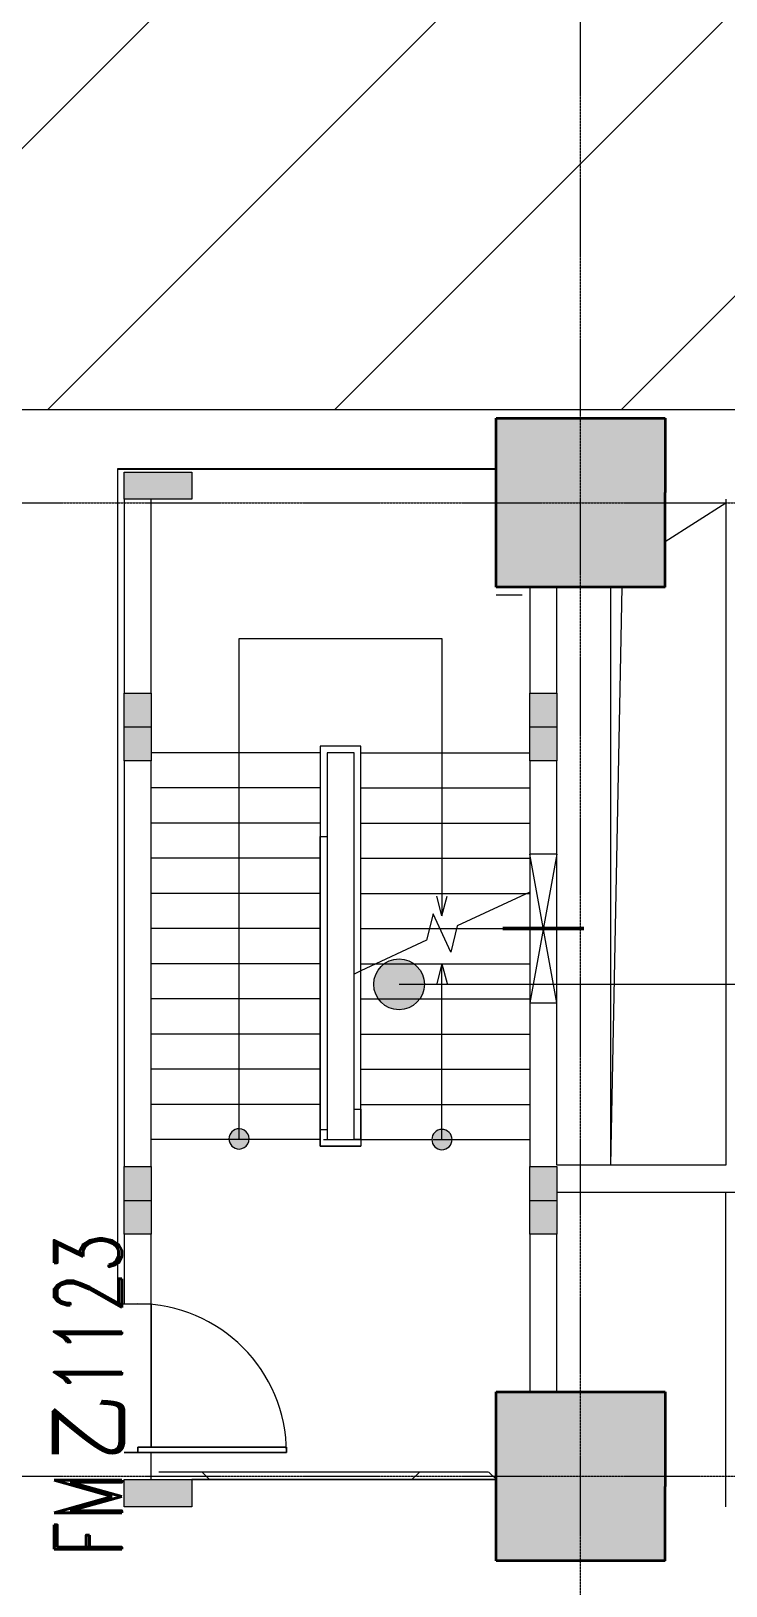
# Model space of a CAD drawing. Header units: millimetres. Extents: x -150677 to 326800, y -31706 to 192400.
# Drawn here: x 67937 to 73075, y 42389 to 53887 of the extents above; entities that cross this region are included whole.
import ezdxf

# ---------------------------------------------------------------- set-up
doc = ezdxf.new("R2010")
doc.units = ezdxf.units.MM
doc.linetypes.add('X-HLP3-AR-F3-LAY-03-001$0$架空线', pattern=[3.97, 2.38, -1.59])
doc.linetypes.add('X-HLP3-AR-F3-LAY-03-001$0$轴网线', pattern=[22.04, 18.38, -1.83, 0, -1.83])
doc.layers.get('0').update_dxf_attribs({"color": 8})
doc.layers.get('Defpoints').update_dxf_attribs({"color": 8})
for name, color, linetype, lineweight in [('X-HLP3-AR-F3-LAY-03-001$0$A-ANNO-DIMS', 8, 'Continuous', 9), ('X-HLP3-AR-F3-LAY-03-001$0$A-AREA-IDEN', 8, 'Continuous', 9), ('X-HLP3-AR-F3-LAY-03-001$0$A-DETL-GENF', 8, 'Continuous', 18), ('X-HLP3-AR-F3-LAY-03-001$0$A-DETL-THIN', 8, 'Continuous', 5), ('X-HLP3-AR-F3-LAY-03-001$0$A-DOOR', 8, 'Continuous', 5), ('X-HLP3-AR-F3-LAY-03-001$0$A-DOOR-IDEN', 8, 'Continuous', 9), ('X-HLP3-AR-F3-LAY-03-001$0$A-DOOR-OPNG', 8, 'Continuous', 5), ('X-HLP3-AR-F3-LAY-03-001$0$A-FLOR', 8, 'Continuous', 5), ('X-HLP3-AR-F3-LAY-03-001$0$A-FLOR-HRAL', 8, 'Continuous', 5), ('X-HLP3-AR-F3-LAY-03-001$0$A-GENM', 8, 'Continuous', 5), ('X-HLP3-AR-F3-LAY-03-001$0$A-WALL', 8, 'Continuous', 5), ('X-HLP3-AR-F3-LAY-03-001$0$A-WALL-PATT', 8, 'Continuous', 9), ('X-HLP3-AR-F3-LAY-03-001$0$S-COLS', 8, 'Continuous', 5), ('X-HLP3-AR-F3-LAY-03-001$0$S-GRID', 8, 'Continuous', 9), ('X-HLP3-AR-F3-LAY-03-001$0$S-STRS', 8, 'Continuous', 5), ('X-HLP3-AR-F3-LAY-03-001$0$S-STRS-MBND', 8, 'Continuous', 5)]:
    doc.layers.add(name, color=color, linetype=linetype, lineweight=lineweight)
doc.styles.add('X-HLP3-AR-F3-LAY-03-001$0$RomanD_1', font='romand__.ttf', dxfattribs={"width": 0.7, "height": 500})
doc.styles.add('X-HLP3-AR-F3-LAY-03-001$0$RomanD_3', font='romand__.ttf', dxfattribs={"width": 0.65, "height": 1400})
doc.styles.add('X-HLP3-AR-F3-LAY-03-001$0$RomanD_4', font='romand__.ttf', dxfattribs={"width": 0.65, "height": 350})
doc.styles.add('X-HLP3-AR-F3-LAY-03-001$0$RomanD_5', font='romand__.ttf', dxfattribs={"width": 0.65, "height": 500})
doc.styles.add('X-HLP3-AR-F3-LAY-03-001$0$微软雅黑', font='Microsoft YaHei.ttf', dxfattribs={"width": 0.7, "height": 500})
doc.dimstyles.new('X-HLP3-AR-F3-LAY-03-001$0$第一_二道尺寸线', dxfattribs={"dimscale": 304.8, "dimtxt": 1405.004626, "dimasz": 1.64042, "dimexe": 4.10105, "dimexo": 0.0625, "dimgap": 0, "dimtad": 1, "dimdec": 0, "dimzin": 0, "dimdsep": 46, "dimtxsty": 'X-HLP3-AR-F3-LAY-03-001$0$RomanD_3', "dimblk1": 'X-HLP3-AR-F3-LAY-03-001$0$_Oblique', "dimblk2": 'X-HLP3-AR-F3-LAY-03-001$0$_Oblique', "dimsah": 1, "dimcen": 0.09, "dimazin": 0, "dimtfac": 1, "dimtdec": 4, "dimtix": 1, "dimtmove": 0, "dimatfit": 3, "dimfxl": 8.2021, "dimfxlon": 1, "dimtvp": 1, "dimtolj": 1, "dimtzin": 0, "dimlwd": 18, "dimlwe": 18, "dimarcsym": 2})

# ---------------------------------------------------------------- blocks, each defined once
blk = doc.blocks.new('X-HLP3-AR-F3-LAY-03-001$0$X-ST-F3-03-C-001_HLP2_rvt-1-LAY-3F-1_500-A')
at = {"layer": 'X-HLP3-AR-F3-LAY-03-001$0$S-COLS', "true_color": 0xc0c0c0}
for points in [[(72625, 49775), (72625, 51025), (71375, 51025), (71375, 49775), (72225, 49775)], [(72625, 42575), (72625, 43825), (71375, 43825), (71375, 42575), (72350, 42575)]]:
    blk.add_hatch(color=9, dxfattribs=at).paths.add_polyline_path(points, flags=0)
at = {"layer": 'X-HLP3-AR-F3-LAY-03-001$0$S-COLS', "true_color": 0x808080}
for points in [[(68841, 50425), (69125, 50425), (69125, 50625), (68625, 50625), (68625, 50425), (68827, 50425)], [(68625, 48740), (68825, 48740), (68825, 48990), (68625, 48990)], [(71625, 48740), (71825, 48740), (71825, 48990), (71625, 48990)], [(68625, 48490), (68825, 48490), (68825, 48740), (68625, 48740)], [(71625, 48490), (71825, 48490), (71825, 48740), (71625, 48740)], [(68625, 45240), (68825, 45240), (68825, 45490), (68625, 45490)], [(71819, 45240), (71825, 45240), (71824, 45490), (71625, 45490), (71625, 45240), (71803, 45240)], [(68825, 44990), (68825, 45240), (68625, 45240), (68625, 44990), (68642, 44990)], [(71825, 44990), (71819, 45240), (71625, 45240), (71625, 44990), (71796, 44990)], [(69125, 42975), (69125, 43175), (68625, 43175), (68625, 42975), (68825, 42975)]]:
    blk.add_hatch(color=8, dxfattribs=at).paths.add_polyline_path(points, flags=0)
at = {"layer": 'X-HLP3-AR-F3-LAY-03-001$0$S-COLS', "color": 8, "lineweight": 35, "true_color": 0x808080}
for p, q in [((71375, 49775), (71375, 51025)), ((71375, 51025), (72625, 51025)), ((72625, 51025), (72625, 50475)), ((72625, 49775), (72625, 50475)), ((72625, 49775), (71375, 49775)), ((71375, 42575), (71375, 43825)), ((71375, 43825), (72625, 43825)), ((72625, 43825), (72625, 43125)), ((72625, 42575), (72625, 43125)), ((72625, 42575), (71375, 42575))]:
    blk.add_line(p, q, dxfattribs=at)
at = {"layer": 'X-HLP3-AR-F3-LAY-03-001$0$S-COLS', "color": 9, "lineweight": 15, "true_color": 0xc0c0c0}
for p, q in [((68625, 50625), (69125, 50625)), ((68625, 50425), (68625, 50625)), ((69125, 50625), (69125, 50600)), ((69125, 50600), (69125, 50425)), ((69125, 50425), (68625, 50425)), ((68625, 48740), (68625, 48990)), ((68625, 48990), (68825, 48990)), ((68825, 48990), (68825, 48740)), ((71625, 48740), (71625, 48990)), ((71625, 48990), (71825, 48990)), ((71825, 48990), (71825, 48740)), ((68825, 48740), (68625, 48740)), ((68625, 48490), (68625, 48740)), ((68825, 48740), (68825, 48490)), ((71825, 48740), (71625, 48740)), ((71625, 48490), (71625, 48740)), ((71825, 48740), (71825, 48490)), ((68825, 48490), (68625, 48490)), ((71825, 48490), (71625, 48490)), ((68625, 45490), (68825, 45490)), ((68625, 45240), (68625, 45490)), ((68825, 45490), (68825, 45240)), ((71625, 45490), (71825, 45490)), ((71625, 45240), (71625, 45490)), ((71825, 45490), (71825, 45240)), ((68625, 44990), (68625, 45240)), ((68625, 45240), (68825, 45240)), ((68825, 45240), (68825, 44990)), ((71625, 44990), (71625, 45240)), ((71625, 45240), (71825, 45240)), ((71825, 45240), (71825, 44990)), ((68825, 44990), (68625, 44990)), ((71825, 44990), (71625, 44990)), ((68625, 43175), (68825, 43175)), ((68625, 42975), (68625, 43175)), ((68825, 43175), (69125, 43175)), ((69125, 43175), (69125, 42975)), ((69125, 42975), (68625, 42975))]:
    blk.add_line(p, q, dxfattribs=at)
blk = doc.blocks.new('X-HLP3-AR-F3-LAY-03-001$0$栏杆扶手 - 栏杆扶手-982301-LAY-3F-1_500-A')
at = {"layer": 'X-HLP3-AR-F3-LAY-03-001$0$A-FLOR-HRAL', "lineweight": 15}
for p, q in [((70075, 48600), (70075, 47930)), ((70375, 48600), (70075, 48600)), ((70125, 48550), (70125, 47930)), ((70325, 48550), (70125, 48550)), ((70325, 46914), (70325, 48550)), ((70375, 48550), (70375, 48600)), ((70375, 48550), (70375, 48600)), ((70375, 48550), (70375, 48600)), ((70375, 46937), (70375, 48550))]:
    blk.add_line(p, q, dxfattribs=at)
blk = doc.blocks.new('X-HLP3-AR-F3-LAY-03-001$0$顶部扶栏类型 - 顶部扶栏_内部_-982305-LAY-3F-1_500-A')
at = {"layer": 'X-HLP3-AR-F3-LAY-03-001$0$A-FLOR-HRAL', "lineweight": 15}
for p, q in [((70075, 47930), (70125, 47930)), ((70075, 45765), (70075, 47930)), ((70125, 47930), (70125, 45765)), ((70075, 45765), (70125, 45765)), ((70075, 45640), (70075, 45765)), ((70125, 45765), (70125, 45690)), ((70125, 45690), (70200, 45690)), ((70200, 45690), (70325.4, 45690)), ((70375, 45690), (70375, 45640)), ((70200, 45640), (70075, 45640)), ((70375, 45640), (70200, 45640))]:
    blk.add_line(p, q, dxfattribs=at)
blk = doc.blocks.new('X-HLP3-AR-F3-LAY-03-001$0$顶部扶栏类型 - 顶部扶栏_内部_-V16-LAY-3F-1_500-A')
at = {"layer": 'X-HLP3-AR-F3-LAY-03-001$0$A-FLOR-HRAL', "lineweight": 15}
for p, q in [((70075, 47930), (70075, 45765)), ((70125, 47930), (70125, 45765)), ((70075, 45765), (70075, 45640)), ((70100, 45690), (70200, 45690)), ((70200, 45690), (70325.4, 45690)), ((70375, 45690), (70375, 45640)), ((70075, 45640), (70200, 45640)), ((70200, 45640), (70375, 45640))]:
    blk.add_line(p, q, dxfattribs=at)
blk = doc.blocks.new('X-HLP3-AR-F3-LAY-03-001$0$顶部扶栏类型 - 顶部扶栏_内部_-1768818-LAY-3F-1_500-A')
at = {"layer": 'X-HLP3-AR-F3-LAY-03-001$0$A-FLOR-HRAL', "lineweight": 15}
for p, q in [((70325, 45914), (70375, 45914)), ((70325, 45690), (70325, 45914)), ((70375, 45914), (70375, 45690)), ((70375, 45690), (70325, 45690))]:
    blk.add_line(p, q, dxfattribs=at)
blk = doc.blocks.new('X-HLP3-AR-F3-LAY-03-001$0$顶部扶栏类型 - 顶部扶栏_内部_-V45-LAY-3F-1_500-A')
at = {"layer": 'X-HLP3-AR-F3-LAY-03-001$0$A-FLOR-HRAL', "lineweight": 15}
for p, q in [((70375, 46937), (70325, 46914)), ((70325, 45690), (70325, 46914)), ((70375, 45690), (70375, 46937)), ((70325, 45690), (70375, 45690))]:
    blk.add_line(p, q, dxfattribs=at)
blk = doc.blocks.new('X-HLP3-AR-F3-LAY-03-001$0$上楼梯路径-C - 顺砌剖面-1881070-LAY-3F-1_500-A')
at = {"layer": 'X-HLP3-AR-F3-LAY-03-001$0$A-DETL-GENF', "true_color": 0x808080}
blk.add_hatch(color=8, dxfattribs=at).paths.add_polyline_path([(0, 75), (-38, 65), (-65, 37), (-75, 0), (-65, -38), (-53, -53), (-19, -72), (19, -72), (53, -53), (72, -19), (72, 10), (65, 37), (53, 53), (19, 72)], flags=0)
at = {"layer": 'X-HLP3-AR-F3-LAY-03-001$0$A-DETL-GENF'}
for p, q in [((0, 1300), (-39, 1155)), ((0, 75), (0, 1300)), ((0, 1300), (39, 1155)), ((0, 0), (0, 75))]:
    blk.add_line(p, q, dxfattribs=at)
for start, end in [(90, 270), (270, 90)]:
    blk.add_arc((0, 0), 75, start, end, dxfattribs=at)
blk = doc.blocks.new('X-HLP3-AR-F3-LAY-03-001$0$下楼梯路径-C - 顺砌剖面-1882489-LAY-3F-1_500-A')
at = {"layer": 'X-HLP3-AR-F3-LAY-03-001$0$A-DETL-GENF', "true_color": 0x808080}
blk.add_hatch(color=8, dxfattribs=at).paths.add_polyline_path([(613, -1180), (621, -1198), (648, -1226), (686, -1236), (723, -1226), (751, -1198), (761, -1161), (751, -1123), (736, -1106), (705, -1088), (676, -1088), (648, -1096), (621, -1123), (613, -1142)], flags=0)
at = {"layer": 'X-HLP3-AR-F3-LAY-03-001$0$A-DETL-GENF'}
for p, q in [((-964, 339), (-1109, 378)), ((-3014, -1161), (-3014, 339)), ((-3014, 339), (-964, 339)), ((-964, 339), (-1109, 300)), ((613, -1161), (-3014, -1161)), ((686, -1161), (613, -1161))]:
    blk.add_line(p, q, dxfattribs=at)
for start, end in [(360, 180), (180, 360)]:
    blk.add_arc((686, -1161), 75, start, end, dxfattribs=at)
blk = doc.blocks.new('X-HLP3-AR-F3-LAY-03-001$0$AR-F3-00-STA-001_HLP2_rvt-1-LAY-3F-1_500-A')
at = {"layer": 'X-HLP3-AR-F3-LAY-03-001$0$S-STRS', "lineweight": 15}
for p, q in [((70075, 48550), (68825, 48550)), ((70375, 48550), (71625, 48550)), ((70075, 48290), (68825, 48290)), ((70375, 48290), (71625, 48290)), ((70075, 48030), (68825, 48030)), ((70375, 48030), (71625, 48030)), ((70075, 47770), (68825, 47770)), ((70375, 47770), (71625, 47770)), ((70075, 47510), (68825, 47510)), ((70375, 47510), (71604, 47510)), ((71604, 47510), (71625, 47510)), ((70075, 47250), (68825, 47250)), ((70375, 47250), (70883, 47250)), ((70883, 47250), (70960, 47250)), ((70960, 47250), (71083, 47250)), ((71083, 47250), (71625, 47250)), ((70075, 46990), (68825, 46990)), ((70325, 46730), (70325, 46914)), ((70375, 46990), (70488, 46990)), ((70488, 46990), (71625, 46990)), ((70075, 46730), (68825, 46730)), ((70325, 46470), (70325, 46730)), ((70375, 46730), (71625, 46730)), ((70075, 46470), (68825, 46470)), ((70325, 46210), (70325, 46470)), ((70375, 46470), (71625, 46470)), ((70075, 46210), (68825, 46210)), ((70325, 45950), (70325, 46210)), ((70375, 46210), (71625, 46210)), ((70075, 45950), (68825, 45950)), ((70325, 45690), (70325, 45950)), ((70375, 45950), (71625, 45950)), ((69402, 45690), (68825, 45690)), ((69546, 45690), (69402, 45690)), ((70075, 45690), (69549, 45690)), ((70375, 45690), (70900, 45690)), ((70910, 45690), (71050, 45690)), ((71050, 45690), (71625, 45690)), ((68825, 44475), (68825, 43415))]:
    blk.add_line(p, q, dxfattribs=at)
at = {"layer": 'X-HLP3-AR-F3-LAY-03-001$0$S-STRS', "linetype": 'X-HLP3-AR-F3-LAY-03-001$0$架空线', "lineweight": 15}
for p, q in [((70075, 48550), (68825, 48550)), ((70375, 48550), (71625, 48550)), ((70075, 48290), (68825, 48290)), ((70375, 48290), (71625, 48290)), ((70075, 48030), (68825, 48030)), ((70375, 48030), (71625, 48030)), ((70075, 47770), (68825, 47770)), ((70375, 47770), (71625, 47770)), ((70075, 47510), (68825, 47510)), ((70375, 47510), (71604, 47510)), ((71604, 47510), (71625, 47510)), ((70075, 47250), (68825, 47250)), ((70375, 47250), (70883, 47250)), ((70883, 47250), (70960, 47250)), ((70960, 47250), (71083, 47250)), ((71083, 47250), (71625, 47250)), ((70075, 46990), (68825, 46990)), ((70375, 46990), (70488, 46990)), ((70488, 46990), (71625, 46990)), ((70075, 46730), (68825, 46730)), ((70375, 46730), (71625, 46730)), ((70075, 46470), (68825, 46470)), ((70375, 46470), (71625, 46470)), ((70075, 46210), (68825, 46210)), ((70375, 46210), (71625, 46210)), ((70075, 45950), (68825, 45950)), ((70375, 45950), (71625, 45950)), ((69402, 45690), (68825, 45690)), ((69546, 45690), (69402, 45690)), ((70075, 45690), (69549, 45690)), ((70375, 45690), (70900, 45690)), ((70910, 45690), (71050, 45690)), ((71050, 45690), (71625, 45690))]:
    blk.add_line(p, q, dxfattribs=at)
at = {"layer": 'X-HLP3-AR-F3-LAY-03-001$0$S-STRS-MBND', "lineweight": 15}
for p, q in [((71625, 47520), (71088, 47270)), ((70909, 47359), (70862, 47164)), ((71041, 47075), (70909, 47359)), ((71088, 47270), (71041, 47075)), ((70862, 47164), (70375, 46937))]:
    blk.add_line(p, q, dxfattribs=at)
at = {"lineweight": 15, "rotation": 269.9999999999996}
blk.add_blockref('X-HLP3-AR-F3-LAY-03-001$0$下楼梯路径-C - 顺砌剖面-1882489-LAY-3F-1_500-A', (70636, 46381), dxfattribs=at)
at = {"color": 163, "lineweight": 15, "true_color": 0x667fcc}
for name in ['X-HLP3-AR-F3-LAY-03-001$0$栏杆扶手 - 栏杆扶手-982301-LAY-3F-1_500-A', 'X-HLP3-AR-F3-LAY-03-001$0$顶部扶栏类型 - 顶部扶栏_内部_-982305-LAY-3F-1_500-A', 'X-HLP3-AR-F3-LAY-03-001$0$顶部扶栏类型 - 顶部扶栏_内部_-V16-LAY-3F-1_500-A', 'X-HLP3-AR-F3-LAY-03-001$0$顶部扶栏类型 - 顶部扶栏_内部_-V45-LAY-3F-1_500-A', 'X-HLP3-AR-F3-LAY-03-001$0$顶部扶栏类型 - 顶部扶栏_内部_-1768818-LAY-3F-1_500-A']:
    blk.add_blockref(name, (0, 0), dxfattribs=at)
at = {"lineweight": 15}
blk.add_blockref('X-HLP3-AR-F3-LAY-03-001$0$上楼梯路径-C - 顺砌剖面-1881070-LAY-3F-1_500-A', (70975, 45690), dxfattribs=at)
blk = doc.blocks.new('X-HLP3-AR-F3-LAY-03-001$0$单扇平开防火门_带观察窗 - FM乙1123-4703350-LAY-3F-1_500-A')
at = {"layer": 'X-HLP3-AR-F3-LAY-03-001$0$A-DOOR'}
for p, q in [((550, 1100), (510, 1100)), ((510, 1100), (510, 0)), ((510, 1100), (550, 1100)), ((510, 900), (510, 1100)), ((550, 0), (550, 1100)), ((550, 1100), (550, 900)), ((510, 700), (510, 900)), ((550, 900), (550, 700)), ((510, 0), (510, 700)), ((550, 700), (550, 100)), ((510, 0), (550, 0)), ((550, 0), (510, 0))]:
    blk.add_line(p, q, dxfattribs=at)
blk.add_arc((550, 0), 1100, 90, 180, dxfattribs=at)
at = {"layer": 'X-HLP3-AR-F3-LAY-03-001$0$A-DOOR-OPNG'}
for p, q in [((-550, -100), (-550, 100)), ((550, -99), (550, 100))]:
    blk.add_line(p, q, dxfattribs=at)
blk = doc.blocks.new('X-HLP3-AR-F3-LAY-03-001$0$楼板洞口-A - H-无翻边-V66-LAY-3F-1_500-A')
at = {"layer": 'X-HLP3-AR-F3-LAY-03-001$0$A-GENM'}
for p, q in [((400, 4900), (850, 4900)), ((400, 4612), (850, 4900)), ((0, 0), (0, 4275)), ((0, 0), (82, 4275))]:
    blk.add_line(p, q, dxfattribs=at)
blk = doc.blocks.new('X-HLP3-AR-F3-LAY-03-001$0$矩形墙洞-D - H-4459045-LAY-3F-1_500-A')
at = {"layer": 'X-HLP3-AR-F3-LAY-03-001$0$A-GENM', "color": 7, "lineweight": 50}
blk.add_line((125, -300), (125, 300), dxfattribs=at)
at = {"layer": 'X-HLP3-AR-F3-LAY-03-001$0$A-GENM'}
for p, q in [((675, 100), (-425, 100)), ((-425, 100), (-425, -100)), ((675, 100), (-425, -100)), ((-425, 100), (675, -100)), ((675, -100), (675, 100)), ((-425, -100), (675, -100))]:
    blk.add_line(p, q, dxfattribs=at)
blk = doc.blocks.new('X-HLP3-AR-F3-LAY-03-001$0$_Oblique')
at = {"color": 0, "linetype": 'ByBlock', "lineweight": -2}
blk.add_line((-0.5, -0.5), (0.5, 0.5), dxfattribs=at)
blk = doc.blocks.new('*D931')
at = {"layer": 'Defpoints', "color": 0, "transparency": 16777216}
for p in [(-20000, 159050), (-22500, -650), (-20000, -650), (194400, -17706.224274), (201600, -17706.224274), (201600, -20206.224274)]:
    blk.add_point(p, dxfattribs=at)
at = {"layer": 'X-HLP3-AR-F3-LAY-03-001$0$A-ANNO-DIMS', "color": 0, "lineweight": 18, "transparency": 16777216}
for p, q in [((-20019.05, 159050), (-23750, 159050)), ((-22500, 159050), (-22500, -650)), ((-20019.05, -650), (-23750, -650)), ((194400, -17725.274274), (194400, -21456.224274)), ((201600, -17725.274274), (201600, -21456.224274)), ((194400, -20206.224274), (201600, -20206.224274))]:
    blk.add_line(p, q, dxfattribs=at)
at = {"layer": 'X-HLP3-AR-F3-LAY-03-001$0$A-ANNO-DIMS', "color": 0, "lineweight": 18, "transparency": 16777216, "xscale": 500.0000000000001, "yscale": 500.0000000000001, "zscale": 500.0000000000001}
for p, rotation in [((-22500, 159050), 90), ((-22500, -650), 270), ((194400, -20206.224274), 180)]:
    blk.add_blockref('X-HLP3-AR-F3-LAY-03-001$0$_Oblique', p, dxfattribs=dict(at, rotation=rotation))
blk.add_blockref('X-HLP3-AR-F3-LAY-03-001$0$_Oblique', (201600, -20206.224274), dxfattribs=at)
at = {"layer": 'X-HLP3-AR-F3-LAY-03-001$0$A-ANNO-DIMS', "color": 0, "lineweight": 18, "transparency": 16777216, "insert": (-23200, 79200), "char_height": 1400, "width": 5836.1730636, "attachment_point": 5, "rotation": 90, "style": 'X-HLP3-AR-F3-LAY-03-001$0$RomanD_3'}
blk.add_mtext('\\A1;159700', dxfattribs=at)
at = {"layer": 'X-HLP3-AR-F3-LAY-03-001$0$A-ANNO-DIMS', "color": 0, "lineweight": 18, "transparency": 16777216, "insert": (198000, -19506.224274), "char_height": 1400, "width": 3890.7820424, "attachment_point": 5, "style": 'X-HLP3-AR-F3-LAY-03-001$0$RomanD_3'}
blk.add_mtext('\\A1;7200', dxfattribs=at)
blk = doc.blocks.new('*D932')
at = {"layer": 'Defpoints', "color": 0, "transparency": 16777216}
for p in [(293100, 180900), (-300, 178400), (293100, 178400), (201600, -17706.224274), (208800, -17706.224274), (208800, -20206.224274)]:
    blk.add_point(p, dxfattribs=at)
at = {"layer": 'X-HLP3-AR-F3-LAY-03-001$0$A-ANNO-DIMS', "color": 0, "lineweight": 18, "transparency": 16777216}
for p, q in [((-300, 178419.05), (-300, 182150)), ((293100, 178419.05), (293100, 182150)), ((-300, 180900), (293100, 180900)), ((201600, -17725.274274), (201600, -21456.224274)), ((208800, -17725.274274), (208800, -21456.224274)), ((201600, -20206.224274), (208800, -20206.224274))]:
    blk.add_line(p, q, dxfattribs=at)
at = {"layer": 'X-HLP3-AR-F3-LAY-03-001$0$A-ANNO-DIMS', "color": 0, "lineweight": 18, "transparency": 16777216, "xscale": 500.0000000000001, "yscale": 500.0000000000001, "zscale": 500.0000000000001, "rotation": 180}
for p in [(-300, 180900), (201600, -20206.224274)]:
    blk.add_blockref('X-HLP3-AR-F3-LAY-03-001$0$_Oblique', p, dxfattribs=at)
at = {"layer": 'X-HLP3-AR-F3-LAY-03-001$0$A-ANNO-DIMS', "color": 0, "lineweight": 18, "transparency": 16777216, "xscale": 500.0000000000001, "yscale": 500.0000000000001, "zscale": 500.0000000000001}
for p in [(293100, 180900), (208800, -20206.224274)]:
    blk.add_blockref('X-HLP3-AR-F3-LAY-03-001$0$_Oblique', p, dxfattribs=at)
at = {"layer": 'X-HLP3-AR-F3-LAY-03-001$0$A-ANNO-DIMS', "color": 0, "lineweight": 18, "transparency": 16777216, "char_height": 1400, "attachment_point": 5, "style": 'X-HLP3-AR-F3-LAY-03-001$0$RomanD_3'}
for s, insert, width in [('\\A1;293400', (146400, 181600), 5836.1730636), ('\\A1;7200', (205200, -19506.224274), 3890.7820424)]:
    blk.add_mtext(s, dxfattribs=dict(at, insert=insert, width=width))
blk = doc.blocks.new('*D918')
at = {"layer": 'Defpoints', "color": 0, "transparency": 16777216}
for p in [(276070, 149800), (276570, 149800), (276070, 147400), (14400, -17706), (21600, -17706), (21600, -20206)]:
    blk.add_point(p, dxfattribs=at)
at = {"layer": 'X-HLP3-AR-F3-LAY-03-001$0$A-ANNO-DIMS', "color": 0, "lineweight": 18, "transparency": 16777216}
for p, q in [((276089, 149800), (277070, 149800)), ((276570, 147400), (276570, 149800)), ((276089, 147400), (277070, 147400)), ((14400, -17725), (14400, -21456)), ((21600, -17725), (21600, -21456)), ((14400, -20206), (21600, -20206))]:
    blk.add_line(p, q, dxfattribs=at)
for p, xscale, yscale, zscale, rotation in [((276570, 149800), 250, 250, 250, 90), ((276570, 147400), 250, 250, 250, 270), ((14400, -20206), 500.0000000000001, 500.0000000000001, 500.0000000000001, 180)]:
    blk.add_blockref('X-HLP3-AR-F3-LAY-03-001$0$_Oblique', p, dxfattribs=dict(at, xscale=xscale, yscale=yscale, zscale=zscale, rotation=rotation))
at = {"layer": 'X-HLP3-AR-F3-LAY-03-001$0$A-ANNO-DIMS', "color": 0, "lineweight": 18, "transparency": 16777216, "xscale": 500.0000000000001, "yscale": 500.0000000000001, "zscale": 500.0000000000001}
blk.add_blockref('X-HLP3-AR-F3-LAY-03-001$0$_Oblique', (21600, -20206), dxfattribs=at)
at = {"layer": 'X-HLP3-AR-F3-LAY-03-001$0$A-ANNO-DIMS', "color": 0, "lineweight": 18, "transparency": 16777216, "insert": (276320, 148600), "char_height": 500, "width": 1389.57, "attachment_point": 5, "rotation": 90, "style": 'X-HLP3-AR-F3-LAY-03-001$0$RomanD_5'}
blk.add_mtext('\\A1;2400', dxfattribs=at)
at = {"layer": 'X-HLP3-AR-F3-LAY-03-001$0$A-ANNO-DIMS', "color": 0, "lineweight": 18, "transparency": 16777216, "insert": (18000, -19506), "char_height": 1400, "width": 3890.78, "attachment_point": 5, "style": 'X-HLP3-AR-F3-LAY-03-001$0$RomanD_3'}
blk.add_mtext('\\A1;7200', dxfattribs=at)
blk = doc.blocks.new('*D919')
at = {"layer": 'Defpoints', "color": 0, "transparency": 16777216}
for p in [(276070, 151200), (276570, 151200), (276070, 149800), (21600, -17706), (28800, -17706), (28800, -20206)]:
    blk.add_point(p, dxfattribs=at)
at = {"layer": 'X-HLP3-AR-F3-LAY-03-001$0$A-ANNO-DIMS', "color": 0, "lineweight": 18, "transparency": 16777216}
for p, q in [((276089, 151200), (277070, 151200)), ((276570, 149800), (276570, 151200)), ((276089, 149800), (277070, 149800)), ((21600, -17725), (21600, -21456)), ((28800, -17725), (28800, -21456)), ((21600, -20206), (28800, -20206))]:
    blk.add_line(p, q, dxfattribs=at)
for p, xscale, yscale, zscale, rotation in [((276570, 151200), 250, 250, 250, 90), ((276570, 149800), 250, 250, 250, 270), ((21600, -20206), 500.0000000000001, 500.0000000000001, 500.0000000000001, 180)]:
    blk.add_blockref('X-HLP3-AR-F3-LAY-03-001$0$_Oblique', p, dxfattribs=dict(at, xscale=xscale, yscale=yscale, zscale=zscale, rotation=rotation))
at = {"layer": 'X-HLP3-AR-F3-LAY-03-001$0$A-ANNO-DIMS', "color": 0, "lineweight": 18, "transparency": 16777216, "xscale": 500.0000000000001, "yscale": 500.0000000000001, "zscale": 500.0000000000001}
blk.add_blockref('X-HLP3-AR-F3-LAY-03-001$0$_Oblique', (28800, -20206), dxfattribs=at)
at = {"layer": 'X-HLP3-AR-F3-LAY-03-001$0$A-ANNO-DIMS', "color": 0, "lineweight": 18, "transparency": 16777216, "insert": (276320, 150500), "char_height": 500, "width": 1389.57, "attachment_point": 5, "rotation": 90, "style": 'X-HLP3-AR-F3-LAY-03-001$0$RomanD_5'}
blk.add_mtext('\\A1;1400', dxfattribs=at)
at = {"layer": 'X-HLP3-AR-F3-LAY-03-001$0$A-ANNO-DIMS', "color": 0, "lineweight": 18, "transparency": 16777216, "insert": (25200, -19506), "char_height": 1400, "width": 3890.78, "attachment_point": 5, "style": 'X-HLP3-AR-F3-LAY-03-001$0$RomanD_3'}
blk.add_mtext('\\A1;7200', dxfattribs=at)
blk = doc.blocks.new('*D945')
at = {"layer": 'Defpoints', "color": 0, "transparency": 16777216}
for p in [(6206, 155675), (5706, 152515), (6206, 152515), (144000, -17706), (151200, -17706), (151200, -20206)]:
    blk.add_point(p, dxfattribs=at)
at = {"layer": 'X-HLP3-AR-F3-LAY-03-001$0$A-ANNO-DIMS', "color": 0, "lineweight": 18, "transparency": 16777216}
for p, q in [((6187, 155675), (5206, 155675)), ((5706, 155675), (5706, 152515)), ((6187, 152515), (5206, 152515)), ((144000, -17725), (144000, -21456)), ((151200, -17725), (151200, -21456)), ((144000, -20206), (151200, -20206))]:
    blk.add_line(p, q, dxfattribs=at)
for p, xscale, yscale, zscale, rotation in [((5706, 155675), 250, 250, 250, 90), ((5706, 152515), 250, 250, 250, 270), ((144000, -20206), 500.0000000000001, 500.0000000000001, 500.0000000000001, 180)]:
    blk.add_blockref('X-HLP3-AR-F3-LAY-03-001$0$_Oblique', p, dxfattribs=dict(at, xscale=xscale, yscale=yscale, zscale=zscale, rotation=rotation))
at = {"layer": 'X-HLP3-AR-F3-LAY-03-001$0$A-ANNO-DIMS', "color": 0, "lineweight": 18, "transparency": 16777216, "xscale": 500.0000000000001, "yscale": 500.0000000000001, "zscale": 500.0000000000001}
blk.add_blockref('X-HLP3-AR-F3-LAY-03-001$0$_Oblique', (151200, -20206), dxfattribs=at)
at = {"layer": 'X-HLP3-AR-F3-LAY-03-001$0$A-ANNO-DIMS', "color": 0, "lineweight": 18, "transparency": 16777216, "insert": (5531, 154095), "char_height": 350, "width": 972.7, "attachment_point": 5, "rotation": 90, "style": 'X-HLP3-AR-F3-LAY-03-001$0$RomanD_4'}
blk.add_mtext('\\A1;3160', dxfattribs=at)
at = {"layer": 'X-HLP3-AR-F3-LAY-03-001$0$A-ANNO-DIMS', "color": 0, "lineweight": 18, "transparency": 16777216, "insert": (147600, -19506), "char_height": 1400, "width": 3890.78, "attachment_point": 5, "style": 'X-HLP3-AR-F3-LAY-03-001$0$RomanD_3'}
blk.add_mtext('\\A1;7200', dxfattribs=at)

msp = doc.modelspace()

# ---------------------------------------------------------------- hatches: boundary and pattern name
at = {"layer": 'X-HLP3-AR-F3-LAY-03-001$0$A-AREA-IDEN', "lineweight": 18}
h = msp.add_hatch(color=256, dxfattribs=at)
edge = h.paths.add_edge_path(flags=0)
edge.add_arc((70657.8, 46838), 187.5, 0, 360)
at = {"layer": 'X-HLP3-AR-F3-LAY-03-001$0$A-DETL-GENF', "lineweight": 5}
h = msp.add_hatch(dxfattribs=at)
h.set_pattern_fill('FP_37', color=256, style=0, pattern_type=2)
h.set_pattern_definition([(45, (-4e-09, 2e-10), (-1060.66, 1060.66), [])])
h.paths.add_polyline_path([(237451.2, 2750), (240320, 2750), (240320, 5910), (-155.3, 5910), (-155.3, 2750), (233846.1, 2750)], flags=0)
h.paths.add_polyline_path([(254950, 31256.9), (259750, 31256.9), (259750, 33957.2), (258975, 33957.2), (258975, 40031.8), (263329.4, 40031.8), (263329.4, 41031.8), (258975, 41031.8), (258975, 49431.7), (257375, 49431.7), (257375, 33957.2), (252975, 33957.2), (252975, 40357.3), (252343, 40357.3), (252343, 49506.7), (250761, 49506.7), (250761, 40357.3), (251500.7, 40357.3), (251500.7, 33957.2), (247900.2, 33957.2), (247900.2, 42381.6), (248100.4, 42381.6), (248100.4, 49256.7), (245979.8, 49256.7), (245979.8, 42381.6), (246600.2, 42381.6), (246600.2, 33957.2), (244175, 33957.2), (244179, 31256.9), (254947, 31256.9)], flags=0)
h.paths.add_polyline_path([(71375, 51090), (119387.5, 51090), (119387.5, 54250), (2425, 54250), (2425, 51090), (71310, 51090)], flags=0)
h.paths.add_polyline_path([(243920, 57171.3), (243920, 155675), (200, 155675), (200, 152515), (240815, 152515), (240815, 105224.2), (209325.4, 105224.2), (209325.4, 102224.2), (240815, 102224.2), (240815, 57171.3), (242009.7, 57171.3)], flags=0)
at = {"layer": 'X-HLP3-AR-F3-LAY-03-001$0$A-WALL-PATT', "lineweight": 5}
h = msp.add_hatch(dxfattribs=at)
h.set_pattern_fill('FP_14', color=256, style=0, pattern_type=2)
h.set_pattern_definition([(45, (-4e-09, 2e-10), (-1060.66, 1060.66), []), (135, (-4e-09, 2e-10), (-1060.66, -1060.66), [])])
h.paths.add_polyline_path([(71375, 43175), (71375, 43231), (68881, 43231), (68881, 43175), (69815, 43175)], flags=0)

# ---------------------------------------------------------------- linework, layer by layer
msp.add_line((68575, 50650), (71375, 50650))
at = {"layer": 'X-HLP3-AR-F3-LAY-03-001$0$A-AREA-IDEN', "lineweight": 18}
msp.add_line((70657.8, 46838), (73958.7, 46838), dxfattribs=at)
msp.add_circle((70657.8, 46838), 187.5, dxfattribs=at)
at = {"layer": 'X-HLP3-AR-F3-LAY-03-001$0$A-DETL-THIN'}
msp.add_line((2425, 51090), (119387.5, 51090), dxfattribs=at)
at = {"layer": 'X-HLP3-AR-F3-LAY-03-001$0$A-FLOR'}
for p, q in [((72625, 50400), (73075, 50400)), ((72225, 45500), (72225, 49775)), ((73075, 42975), (73075, 45300)), ((68825, 43415), (68825, 44475))]:
    msp.add_line(p, q, dxfattribs=at)
at = {"layer": 'X-HLP3-AR-F3-LAY-03-001$0$A-WALL'}
for p, q in [((68575, 50650), (68575, 44475)), ((71375, 49719), (71569, 49719)), ((68575, 44475), (68625, 44475)), ((71319, 43231), (68881, 43231)), ((69125, 43175), (71375, 43175))]:
    msp.add_line(p, q, dxfattribs=at)
at = {"layer": 'X-HLP3-AR-F3-LAY-03-001$0$A-WALL', "lineweight": 9}
for p, q in [((68625, 50425), (68625, 48990)), ((68825, 48990), (68825, 50425)), ((73075, 50425), (73075, 45500)), ((71625, 49775), (71625, 48990)), ((71825, 48990), (71825, 49775)), ((68625, 48490), (68625, 45490)), ((68825, 45490), (68825, 48490)), ((71625, 48490), (71625, 45490)), ((71825, 45500), (71825, 48490)), ((73075, 45500), (71825, 45500)), ((71825, 45300), (73275, 45300)), ((68625, 44990), (68625, 44475)), ((68825, 44475), (68825, 44990)), ((71625, 44990), (71625, 43825)), ((71825, 43825), (71825, 44990)), ((68625, 44475), (68825, 44475)), ((68825, 43375), (68625, 43375)), ((68825, 43175), (68825, 43375)), ((71375, 43175), (69125, 43175))]:
    msp.add_line(p, q, dxfattribs=at)
at = {"layer": 'X-HLP3-AR-F3-LAY-03-001$0$S-GRID', "linetype": 'X-HLP3-AR-F3-LAY-03-001$0$轴网线'}
for p, q in [((72000, -17706.2), (72000, 174400)), ((-16000, 50400), (308800, 50400)), ((-16000, 43200), (308800, 43200))]:
    msp.add_line(p, q, dxfattribs=at)

# ---------------------------------------------------------------- block references
at = {"lineweight": 5}
for name in ['X-HLP3-AR-F3-LAY-03-001$0$X-ST-F3-03-C-001_HLP2_rvt-1-LAY-3F-1_500-A', 'X-HLP3-AR-F3-LAY-03-001$0$AR-F3-00-STA-001_HLP2_rvt-1-LAY-3F-1_500-A']:
    msp.add_blockref(name, (0, 0), dxfattribs=at)
at = {"layer": 'X-HLP3-AR-F3-LAY-03-001$0$A-DOOR', "rotation": 270}
msp.add_blockref('X-HLP3-AR-F3-LAY-03-001$0$单扇平开防火门_带观察窗 - FM乙1123-4703350-LAY-3F-1_500-A', (68725, 43925), dxfattribs=at)
at = {"layer": 'X-HLP3-AR-F3-LAY-03-001$0$A-GENM'}
msp.add_blockref('X-HLP3-AR-F3-LAY-03-001$0$楼板洞口-A - H-无翻边-V66-LAY-3F-1_500-A', (72225, 45500), dxfattribs=at)
at = {"layer": 'X-HLP3-AR-F3-LAY-03-001$0$A-GENM', "rotation": 270}
msp.add_blockref('X-HLP3-AR-F3-LAY-03-001$0$矩形墙洞-D - H-4459045-LAY-3F-1_500-A', (71725, 47375), dxfattribs=at)

# ---------------------------------------------------------------- texts
at = {"layer": 'X-HLP3-AR-F3-LAY-03-001$0$A-DOOR-IDEN', "char_height": 500, "attachment_point": 1, "rotation": 90}
for s, insert, width, style in [('1123', (68106.8, 43804), 1683.544, 'X-HLP3-AR-F3-LAY-03-001$0$RomanD_1'), ('\\f微软雅黑|b0|i0|c134|p34|;\\W.7;乙', (68106.8, 43317.8), 589.24, 'X-HLP3-AR-F3-LAY-03-001$0$微软雅黑'), ('FM', (68106.8, 42600.1), 869.831, 'X-HLP3-AR-F3-LAY-03-001$0$RomanD_1')]:
    msp.add_mtext(s, dxfattribs=dict(at, insert=insert, width=width, style=style))

# ---------------------------------------------------------------- dimensions: what is measured, and where the dimension line sits
at = {"layer": 'X-HLP3-AR-F3-LAY-03-001$0$A-ANNO-DIMS', "lineweight": 18}
for base, p1, p2, override, picture, middle in [((293100, 180900), (-300, 178400), (293100, 178400), {"dimpost": '<>', "dimfxl": 293400}, '*D932', (146400, 181600)), ((151200, -20206.2), (144000, -17706.2), (151200, -17706.2), {"dimpost": '<>', "dimfxl": 7200}, '*D945', (147600, -19506.2)), ((28800, -20206.2), (21600, -17706.2), (28800, -17706.2), {"dimpost": '<>', "dimfxl": 7200}, '*D919', (25200, -19506.2)), ((21600, -20206.2), (14400, -17706.2), (21600, -17706.2), {"dimpost": '<>', "dimfxl": 7200}, '*D918', (18000, -19506.2))]:
    dim = msp.add_linear_dim(base=base, p1=p1, p2=p2, dimstyle='X-HLP3-AR-F3-LAY-03-001$0$第一_二道尺寸线', override=override, dxfattribs=at)
    dim.commit()
    dim.dimension.update_dxf_attribs({"geometry": picture, "text_midpoint": middle})
dim = msp.add_linear_dim(base=(-22500, -650), p1=(-20000, 159050), p2=(-20000, -650), angle=90, dimstyle='X-HLP3-AR-F3-LAY-03-001$0$第一_二道尺寸线', override={"dimpost": '<>', "dimfxl": 159700}, dxfattribs=at)
dim.commit()
dim.dimension.update_dxf_attribs({"geometry": '*D931', "text_midpoint": (-23200, 79200)})

doc.saveas('drawing.dxf')
